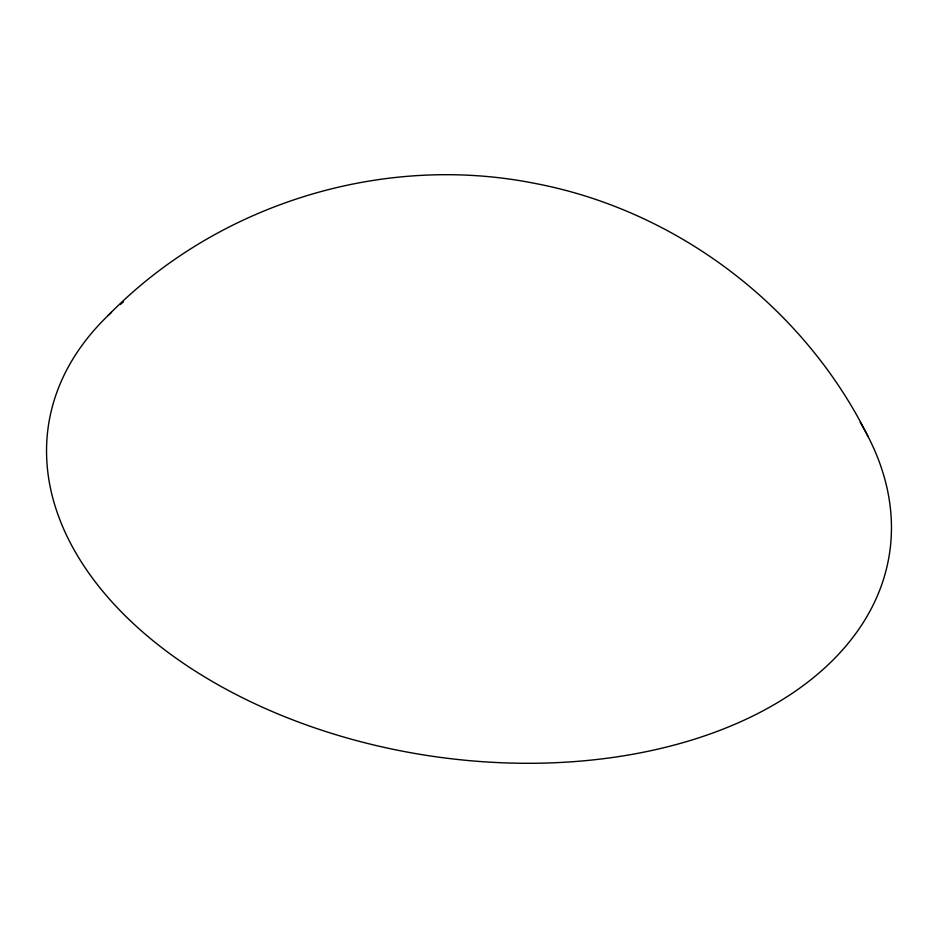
<?xml version="1.0" encoding="UTF-8"?>
<svg xmlns="http://www.w3.org/2000/svg" width="938" height="938" viewBox="0 0 938 938"><rect width="100%" height="100%" fill="white"/><g stroke="black" fill="none" stroke-linecap="round" stroke-linejoin="round"><path stroke-width="1.41" d="M108.351 315.274C216.784 204.332 381.625 153.093 533.828 183.191C676.45 209.901 803.315 306.234 867.861 436.123M860.181 422.381A425.383 269.429 8.7 0 1 432.172 756.227A425.383 269.429 8.7 0 1 111.47 312.331M120.146 304.627A425.383 269.429 8.7 0 1 123.523 301.813"/></g></svg>
